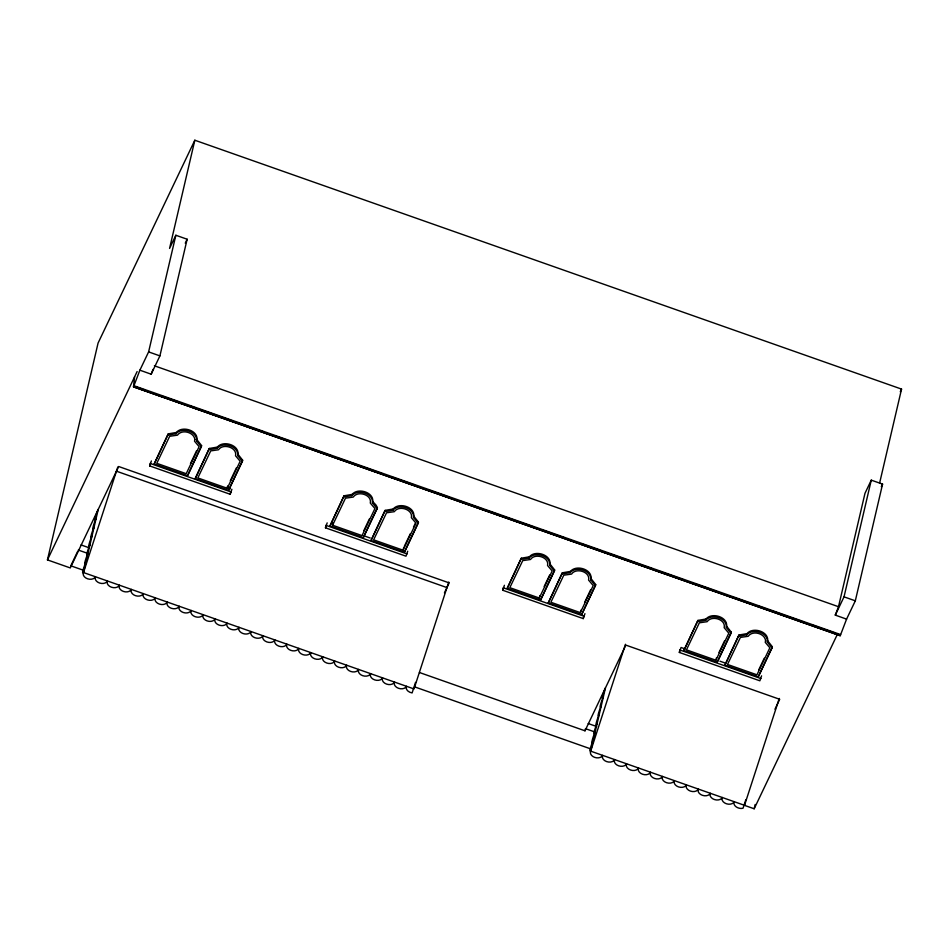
<?xml version="1.0" encoding="UTF-8"?>
<svg xmlns="http://www.w3.org/2000/svg" width="949" height="949" viewBox="0 0 949 949"><rect width="100%" height="100%" fill="white"/><g stroke="black" fill="none" stroke-linecap="round" stroke-linejoin="round"><path stroke-width="1.42" d="M137.119 371.557L134.58 376.883L133.489 386.848L840.233 635.711L846.591 619.092L855.322 600.824L882.57 484.12L871.265 480.147L864.99 493.302L838.513 606.708L835.286 615.154L844.029 596.85L871.265 480.147M444.44 592.852L449.185 582.9L118.684 466.517L70.297 567.941L47.45 559.898L98.067 343.087L194.83 140.227L901.55 389.102L879.664 482.863M134.58 376.883L47.45 559.898M194.83 140.227L169.574 248.413L175.85 235.257L187.143 239.231L159.907 355.887L151.176 374.203L139.883 370.181L133.512 386.836L840.233 635.711M139.871 370.217L148.613 351.901L175.85 235.257M231.888 489.316L230.18 494.275L149.657 465.912L150.286 463.207M149.657 465.912L151.365 460.953M154.189 463.978L168.258 433.871L176.348 432.471C182.303 425.164 199.48 430.716 196.692 440.941L201.318 446.813L187.522 475.722L154.189 463.978L168.258 433.871M167.973 435.081L176.063 433.681L176.348 432.471M187.522 475.722L201.591 445.615L196.977 439.743M201.318 446.813L201.591 445.615M195.233 478.581L209.302 448.474L217.392 447.074C223.359 439.755 240.524 445.318 237.748 455.544L242.363 461.416L228.579 490.325L195.233 478.581L209.302 448.474M209.017 449.672L217.119 448.272L217.392 447.074M227.274 488.296L240.168 461.25L235.542 455.769C237.475 447.359 222.837 443.029 218.495 449.767L210.725 450.882L197.819 477.928L227.274 488.296L227.843 485.852M228.579 490.325L242.647 460.218L238.021 454.334M230.18 494.275L230.821 491.57M242.363 461.416L242.647 460.218M407.702 551.227L405.994 556.185L325.471 527.822L326.1 525.129M325.471 527.822L327.168 522.875M329.991 525.9L344.06 495.793L352.162 494.393C358.117 487.074 375.282 492.638 372.506 502.851L377.121 508.735L363.337 537.632L329.991 525.9L344.06 495.793M332.589 525.236L345.483 498.189L353.253 497.074C357.607 490.348 372.233 494.666 370.3 503.077L374.938 508.557L362.032 535.604L332.589 525.236L333.158 522.804M343.787 496.991L351.877 495.592L352.162 494.393M363.337 537.632L376.777 508.842M377.121 508.735L377.405 507.525L375.934 504.963L372.791 501.653M371.047 540.491L385.116 510.384L393.206 508.984C399.173 501.665 416.338 507.229 413.55 517.454L418.177 523.326L404.393 552.235L371.047 540.491L385.116 510.384M384.831 511.582L392.922 510.182L393.206 508.984M403.076 550.206L415.982 523.16L411.356 517.679C413.278 509.269 398.651 504.939 394.309 511.677L386.54 512.792L373.633 539.839L403.076 550.206L403.645 547.763M404.393 552.235L418.462 522.128L413.835 516.256M418.177 523.326L418.462 522.128M415.532 682.367L412.115 692.924A6.382 4.508 13.1 0 1 406.48 686.293A6.382 4.508 13.1 0 1 398.544 688.31A6.382 4.508 13.1 0 1 394.523 682.082A6.382 4.508 13.1 0 1 386.575 684.099A6.382 4.508 13.1 0 1 382.566 677.871A6.382 4.508 13.1 0 1 374.618 679.875A6.382 4.508 13.1 0 1 370.596 673.66A6.382 4.508 13.1 0 1 362.648 675.664A6.382 4.508 13.1 0 1 358.639 669.436A6.382 4.508 13.1 0 1 350.691 671.453A6.382 4.508 13.1 0 1 346.67 665.225A6.382 4.508 13.1 0 1 338.722 667.242A6.382 4.508 13.1 0 1 334.712 661.014A6.382 4.508 13.1 0 1 326.764 663.031A6.382 4.508 13.1 0 1 322.743 656.803A6.382 4.508 13.1 0 1 314.795 658.82A6.382 4.508 13.1 0 1 310.786 652.592A6.382 4.508 13.1 0 1 302.838 654.608A6.382 4.508 13.1 0 1 298.816 648.381A6.382 4.508 13.1 0 1 290.88 650.397A6.382 4.508 13.1 0 1 286.859 644.169A6.382 4.508 13.1 0 1 278.911 646.174A6.382 4.508 13.1 0 1 274.902 639.946A6.382 4.508 13.1 0 1 266.954 641.963A6.382 4.508 13.1 0 1 262.932 635.735A6.382 4.508 13.1 0 1 254.984 637.752A6.382 4.508 13.1 0 1 250.975 631.524A6.382 4.508 13.1 0 1 243.027 633.541A6.382 4.508 13.1 0 1 239.006 627.313A6.382 4.508 13.1 0 1 231.058 629.329A6.382 4.508 13.1 0 1 227.048 623.102A6.382 4.508 13.1 0 1 219.1 625.118A6.382 4.508 13.1 0 1 215.079 618.89A6.382 4.508 13.1 0 1 207.131 620.907A6.382 4.508 13.1 0 1 203.122 614.679A6.382 4.508 13.1 0 1 195.174 616.696A6.382 4.508 13.1 0 1 191.152 610.468A6.382 4.508 13.1 0 1 183.216 612.473A6.382 4.508 13.1 0 1 179.195 606.245A6.382 4.508 13.1 0 1 171.247 608.262A6.382 4.508 13.1 0 1 167.238 602.034A6.382 4.508 13.1 0 1 159.29 604.05A6.382 4.508 13.1 0 1 155.268 597.823A6.382 4.508 13.1 0 1 147.32 599.839A6.382 4.508 13.1 0 1 143.311 593.611A6.382 4.508 13.1 0 1 135.363 595.628A6.382 4.508 13.1 0 1 131.342 589.4A6.382 4.508 13.1 0 1 123.394 591.417A6.382 4.508 13.1 0 1 119.384 585.189A6.382 4.508 13.1 0 1 111.436 587.206A6.382 4.508 13.1 0 1 107.415 580.978A6.382 4.508 13.1 0 1 99.467 582.994A6.382 4.508 13.1 0 1 95.458 576.767A6.382 4.508 13.1 0 1 87.51 578.771A6.382 4.508 13.1 0 1 83.488 572.544L98.245 509.364A6.465 0.7 -70.6 0 0 95.375 517.359A6.465 0.7 -70.6 0 0 95.695 519.186L96.169 518.249L95.635 519.411A6.465 0.7 -70.6 0 0 93.156 526.802A6.465 0.7 -70.6 0 0 93.631 528L94.105 527.075M584.94 613.647L583.244 618.606L502.709 590.242L503.338 587.538M502.709 590.242L504.417 585.284M507.241 588.309L521.309 558.202L529.4 556.802C535.355 549.483 552.532 555.046 549.744 565.272L554.37 571.144L540.586 600.053L507.241 588.309L521.309 558.202M521.025 559.4L529.115 558L529.4 556.802M539.269 598.024L552.176 570.978L547.549 565.497C549.471 557.087 534.845 552.757 530.503 559.495L522.733 560.61L509.827 587.656L539.269 598.024L539.839 595.581M540.586 600.053L554.655 569.946L550.029 564.074M554.37 571.144L554.655 569.946M548.285 602.912L562.354 572.805L570.444 571.405C576.411 564.086 593.576 569.649 590.8 579.863L595.414 585.747L581.63 614.655L548.285 602.912L562.354 572.805M562.081 574.003L570.171 572.603L570.444 571.405M580.325 612.627L593.22 585.58L588.594 580.1C590.527 571.689 575.901 567.36 571.547 574.098L563.777 575.201L550.871 602.259L580.325 612.627L580.895 610.183M581.63 614.655L595.699 584.548L591.073 578.665M583.244 618.606L583.872 615.901M595.414 585.747L595.699 584.548M419.446 672.509L584.999 730.813L585.497 728.666L593.884 731.632M761.572 675.842L759.864 680.801L679.342 652.438L679.97 649.745M679.342 652.438L681.05 647.491L685.214 648.95M683.873 650.516L697.942 620.409L706.032 619.009C711.987 611.69 729.152 617.253 726.376 627.467L731.003 633.351L717.207 662.248L683.873 650.516L697.942 620.409M697.657 621.607L705.748 620.207L706.032 619.009M715.902 660.231L728.808 633.173L724.17 627.692C726.104 619.282 711.477 614.964 707.135 621.69L699.354 622.805L686.459 649.851L715.902 660.231L716.471 657.787M717.207 662.248L731.276 632.141L726.661 626.269M731.003 633.351L731.276 632.141M724.917 665.107L738.986 635L747.077 633.6C753.043 626.281 770.208 631.844 767.433 642.07L772.047 647.942L758.263 676.851L724.917 665.107L738.986 635M738.702 636.198L746.792 634.798L747.077 633.6M758.263 676.851L772.332 646.744L767.705 640.872M772.047 647.942L772.332 646.744M745.795 799.841L743.055 808.216A6.382 4.508 13.1 0 1 736.116 806.816A6.382 4.508 13.1 0 1 734.229 801.703A6.382 4.508 13.1 0 1 726.282 803.72A6.382 4.508 13.1 0 1 722.272 797.492A6.382 4.508 13.1 0 1 714.324 799.509A6.382 4.508 13.1 0 1 710.303 793.281A6.382 4.508 13.1 0 1 702.367 795.298A6.382 4.508 13.1 0 1 698.345 789.07A6.382 4.508 13.1 0 1 690.398 791.086A6.382 4.508 13.1 0 1 686.388 784.859A6.382 4.508 13.1 0 1 678.44 786.875A6.382 4.508 13.1 0 1 674.419 780.647A6.382 4.508 13.1 0 1 666.471 782.664A6.382 4.508 13.1 0 1 662.461 776.436A6.382 4.508 13.1 0 1 654.513 778.441A6.382 4.508 13.1 0 1 650.492 772.225A6.382 4.508 13.1 0 1 642.544 774.23A6.382 4.508 13.1 0 1 638.535 768.002A6.382 4.508 13.1 0 1 630.587 770.019A6.382 4.508 13.1 0 1 626.565 763.791A6.382 4.508 13.1 0 1 618.618 765.807A6.382 4.508 13.1 0 1 614.608 759.58A6.382 4.508 13.1 0 1 606.66 761.596A6.382 4.508 13.1 0 1 602.639 755.368A6.382 4.508 13.1 0 1 594.703 757.385A6.382 4.508 13.1 0 1 590.681 751.157L605.438 687.966A6.382 0.688 -70.6 0 0 602.449 696.483A6.382 0.688 -70.6 0 0 603.386 696.744A6.382 0.688 -70.6 0 0 600.397 705.261A6.382 0.688 -70.6 0 0 601.334 705.522A6.382 0.688 -70.6 0 0 598.345 714.039A6.382 0.688 -70.6 0 0 599.282 714.312A6.382 0.688 -70.6 0 0 596.292 722.818A6.382 0.688 -70.6 0 0 597.229 723.091A6.382 0.688 -70.6 0 0 594.24 731.596A6.382 0.688 -70.6 0 0 595.189 731.869A6.382 0.688 -70.6 0 0 592.2 740.386A6.382 0.688 -70.6 0 0 593.137 740.647A6.382 0.688 -70.6 0 0 590.148 749.164A6.382 0.688 -70.6 0 0 591.085 749.425M744.763 805.464L754.17 808.773L755.179 804.467M846.591 619.139L835.298 615.118M196.692 440.941C197.606 431.309 181.864 426.765 176.063 433.681M237.748 455.544C238.662 445.911 222.92 441.356 217.119 448.272M372.506 502.851C373.42 493.219 357.678 488.676 351.877 495.592M413.55 517.454C414.476 507.822 398.722 503.278 392.922 510.182M549.744 565.272C550.669 555.639 534.916 551.096 529.115 558M590.8 579.863C591.713 570.242 575.972 565.687 570.171 572.603M726.376 627.467C727.29 617.835 711.548 613.291 705.748 620.207M767.433 642.07C768.346 632.437 752.604 627.894 746.792 634.798M117.795 467.05L83.488 572.544L414.001 688.938L448.758 582.057M625.438 644.276L590.681 751.157L744.514 805.321L779.259 698.452M151.176 374.203L153.014 369.398M94.117 527.039L93.571 528.261A6.465 0.7 -70.6 0 0 91.092 535.651A6.465 0.7 -70.6 0 0 91.567 536.849L92.053 535.888L91.507 537.087A6.465 0.7 -70.6 0 0 89.028 544.477A6.465 0.7 -70.6 0 0 89.503 545.675L89.989 544.702L89.455 545.9A6.465 0.7 -70.6 0 0 86.976 553.291A6.465 0.7 -70.6 0 0 87.45 554.489L87.806 553.789M87.949 553.492L87.403 554.679A6.465 0.7 -70.6 0 0 84.924 562.069A6.465 0.7 -70.6 0 0 85.398 563.267L85.754 562.567M85.896 562.271L85.351 563.457A6.465 0.7 -70.6 0 0 82.871 570.847A6.465 0.7 -70.6 0 0 83.346 572.057L83.844 571.049M185.269 243.181L187.143 239.231M133.607 386.575L840.387 635.32M77.688 551.381L70.795 565.806L83.382 570.242M190.476 463.527L196.621 450.645M230.299 480.704L236.443 467.821M363.835 530.598L369.363 518.996M404.262 546.482L410.407 533.599M413.479 527.158L415.318 523.29M544.145 586.565L549.673 574.975M584.584 602.461L590.717 589.578M584.999 730.813L625.865 645.118L779.698 699.294L774.953 709.247M718.927 652.639L724.455 641.038M758.749 669.804L764.277 658.215M900.281 391.771L901.55 389.102M881.313 486.754L882.57 484.12M754.17 808.773L837.338 634.418M148.613 351.901L159.907 355.887M844.029 596.85L855.322 600.824M154.39 365.792L838.513 606.708M133.88 385.697L840.6 634.573M135.066 386.646L144.841 390.086M161.603 395.994L179.752 402.388M189.527 405.828L196.514 408.295M199.314 409.268L231.437 420.585M237.025 422.554L263.561 431.902M274.724 435.828L298.472 444.191M311.047 448.616L330.596 455.508M337.583 457.964L347.358 461.404M350.145 462.388L382.269 473.705M390.656 476.659L414.393 485.022M428.367 489.933L449.316 497.312M459.091 500.752L481.44 508.628M485.627 510.099L498.201 514.524M503.789 516.493L533.113 526.825M541.499 529.779L565.236 538.142M581.998 544.038L600.159 550.432M609.934 553.872L616.921 556.339M619.709 557.324L651.833 568.629M657.42 570.598L683.956 579.946M695.131 583.872L716.08 591.251M731.442 596.672L751.003 603.552M757.978 606.008L767.753 609.46M770.552 610.432L802.676 621.749M811.051 624.703L834.8 633.066M226.337 487.359L230.5 488.83M363.277 535.58L370.217 538.024M719.923 661.18L725.475 663.137M150.737 463.658L231.259 492.021M326.539 525.568L407.074 553.931M503.789 587.989L584.311 616.352M680.409 650.184L760.944 678.547M116.442 471.202L446.955 587.597M81.021 544.928L89.384 547.87M588.214 723.541L596.601 726.495M78.304 550.064L88.067 553.504M414.583 686.874L590.669 748.88M744.918 803.601A6.382 0.688 -70.6 0 1 744.443 804.515M194.889 439.636L194.498 441.166L199.124 446.647L186.218 473.693L156.775 463.326L169.669 436.279L177.451 435.164C181.757 428.936 194.094 432.115 194.889 439.636M765.618 640.765L765.226 642.295L769.853 647.776L756.958 674.822L727.503 664.454L740.41 637.408L748.18 636.293C752.498 630.065 764.823 633.244 765.618 640.765"/></g></svg>
